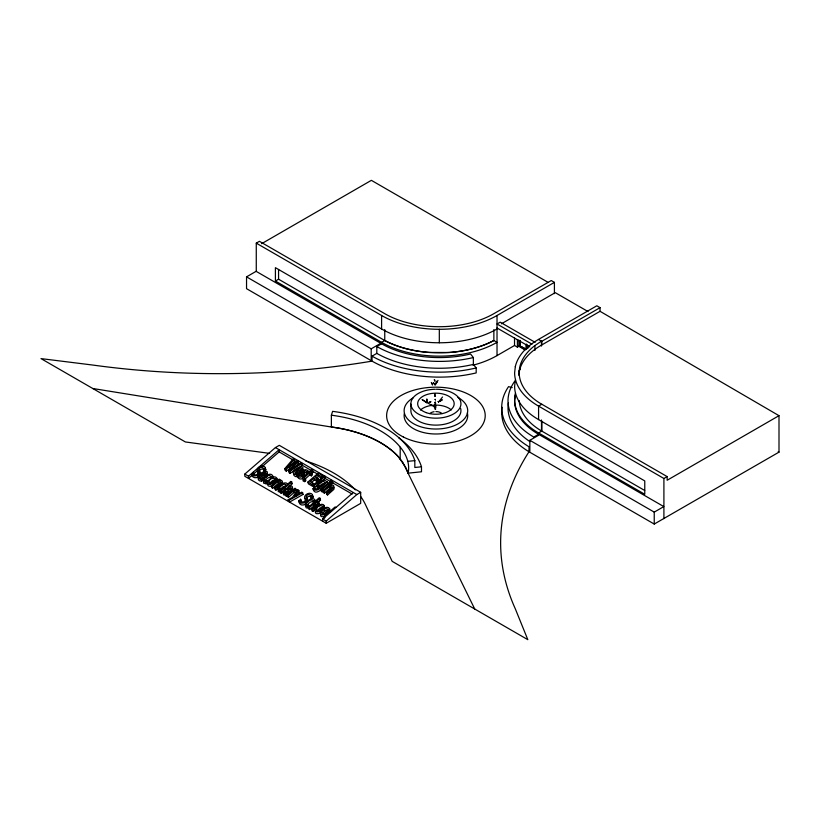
<?xml version="1.0" encoding="UTF-8"?>
<svg xmlns="http://www.w3.org/2000/svg" width="820" height="820" viewBox="0 0 820 820"><rect width="100%" height="100%" fill="white"/><g stroke="black" fill="none" stroke-linecap="round" stroke-linejoin="round"><path stroke-width="1.23" d="M426.871 399.186L426.841 402.62L426.83 399.186M299.361 475.836C295.385 471.726 305.132 480.171 301.452 472.761C302.108 468.948 308.904 468.261 308.463 473.171M253.862 475.374C251.709 467.01 254.887 480.315 258.372 472.463C254.774 469.142 260.586 464.673 263.958 466.303A4.838 3.382 -13.9 0 1 265.198 467.574L265.823 469.911L264.173 471.346C265.116 467.502 259.981 465.401 258.864 469.47L260.135 471.92C259.52 475.487 252.816 478.029 251.566 473.56C251.268 477.517 255.84 479.044 258.484 476.604M300.622 499.38C299.71 502.937 305.286 502.721 305.635 499.749C302.026 496.428 307.838 491.959 311.221 493.589A4.838 3.382 -13.9 0 1 312.451 494.86L313.086 497.197L311.426 498.632C312.369 494.778 307.244 492.676 306.116 496.746L307.387 499.206C306.772 502.773 300.079 505.315 298.818 500.835L300.55 499.339L300.991 501.973M313.875 503.449C314.521 498.744 309.714 499.206 307.674 502.168C303.103 505.561 312.051 504.607 307.941 506.37C298.839 505.386 315.341 492.615 315.351 502.168M259.315 471.285C259.53 468.466 264.716 468.097 264.173 471.346M515.319 366.622L514.622 372.782A81.672 47.15 0 0 0 538.576 406.125L663.903 478.48L667.152 476.604L667.152 480.253L779 415.678L779 452.138L654.237 524.052L529.843 452.24L529.843 440.309L539.416 434.784L663.81 506.596L654.237 512.121L529.843 440.309M515.319 380.101L514.622 386.251A81.672 47.15 0 0 0 538.576 419.604L644.766 480.909L644.766 494.286L538.576 432.97A81.672 47.15 0 0 1 514.622 399.627L515.319 393.467M515.319 394.789L514.622 400.949A81.672 47.15 0 0 0 538.576 434.292L533.789 437.06A89.236 51.516 0 0 1 514.693 381.29M302.969 480.069L303.185 481.022L304.691 481.627L305.88 480.602L305.43 478.777L304.159 477.701L309.263 473.099L310.893 474.042L311.344 475.866L312.44 474.913L311.989 473.099L310.36 472.156L312.604 470.208L311.713 469.696L309.468 471.643L308.873 471.295L307.777 472.248L308.381 472.586C307.613 473.632 299.177 478.521 304.24 479.803L305.43 478.777M293.857 474.216L293.909 475.385L295.354 476.512L297.219 476.727L296.768 474.903L298.203 473.663L298.654 475.487M305.45 505.93L306.219 507.826L308.392 508.185L307.941 506.37M430.726 401.728L428.993 402.435L430.838 401.861M302.016 473.97L302.713 476M260.432 474.493L259.479 471.715M307.695 501.778L307.192 499.657M267.73 484.066C267.135 487.623 272.424 486.239 273.849 484.589M315.29 511.526C314.695 515.083 319.984 513.699 321.409 512.049M320.538 514.55C319.79 517.574 324.279 517.082 325.714 515.718M317.217 487.326L317.658 489.017M278.216 490.216L278.246 491.631L281.178 491.959L280.378 492.656L281.27 493.168L283.084 491.59M321.85 514.663C322.947 512.49 325.93 509.271 328.543 510.573M331.372 415.197A100.081 57.779 0 0 1 398.725 445.342C405.603 452.947 410.226 462.623 408.155 473.119L402.753 462.295L398.715 457.16A100.757 58.169 0 0 0 331.372 427.015L331.372 415.197L332.602 411.353A107.194 61.889 0 0 1 414.828 460.635L414.828 467.482L421.49 466.805L421.49 471.777L408.073 473.171L474.729 609.014M283.289 493.127L283.566 494.808L285.698 495.003M258.525 477.937L258.3 479.782L259.735 480.92L261.611 481.125L263.046 479.884C263.066 477.189 256.199 478.029 260.903 474.411L264.553 476.512C275.838 464.54 248.163 476.851 261.16 479.31L262.595 478.07M257.828 470.803L258.31 473.304M305.081 498.078L305.563 500.589M263.558 480.93L263.589 483.123L266.223 483.841L267.699 482.56L267.197 480.715C263.22 482.16 264.122 477.65 266.828 476.676C269.688 472.832 271.154 478.788 272.722 476C270.231 469.901 257.531 481.504 265.772 482.027L267.197 480.715M259.735 478.296L261.354 476.225L260.903 474.411M442.523 397.013L438.495 402.097M329.712 511.967L330.091 510.153L329.404 509.363M264.829 481.166C265.813 479.146 270.579 475.087 271.676 478.695M306.998 505.509C308.258 503.572 311.221 500.446 313.619 502.096M316.735 511.229L320.005 507.99L322.649 507.17M304.179 477.055L304.558 476.41M435.092 384.887L436.886 382.417M435.041 384.949L438.013 380.408M302.764 471.848L303.174 469.327M295.538 473.427L296.963 471.818L296.512 470.003C293.632 471.428 295.149 474.872 298.152 473.632M276.412 482.201L277.355 480.192L276.606 478.88M323.962 509.661L324.915 507.652L324.156 506.34M318.795 486.936L321.788 484.056L324.771 483.431M279.825 489.786L283.002 486.742L285.678 485.922M298.808 490.452L294.462 496.295L301.678 492.113L302.601 492.646L303.051 494.46L289.521 502.086L289.07 500.272L288.127 499.728L292.33 497.443L297.855 489.899L298.808 490.452L299.259 492.266L296.358 496.161M434.877 381.413L434.897 380.08M269.442 483.308L273.08 480.151L275.745 480.089M304.609 479.526L309.714 474.923L309.263 473.099M294.288 465.729L286.252 471.08L285.227 470.485L284.776 468.671L293.396 458.605L294.359 459.159L294.81 460.983L289.173 467.451M294.359 459.159L287.113 467.482L297.178 460.789L298.121 461.332L290.792 469.727L300.95 462.962L301.862 463.495L302.313 465.319L290.126 473.314L289.081 472.709L288.63 470.895L295.846 462.582L285.801 469.265L284.776 468.671M294.503 467.82L298.572 463.156L298.121 461.332M422.269 399.709L435.051 407.284M435.02 407.468L434.446 407.765L434.928 407.202M266.551 476.943L267.812 475.057L267.156 473.427M281.69 485.112L282.808 483.554L282.346 482.191M318.621 506.432L319.738 504.874L319.277 503.511M303.759 473.437C306.413 470.229 308.125 477.353 306.434 471.561C304.896 469.153 301.637 472.351 304.169 474.011C303.841 476.912 298.367 478.849 297.434 475.303L298.91 474.021M302.16 472.535L300.612 473.929L296.963 471.818M244.821 474.073L275.438 447.566L279.302 445.332L360.687 492.318L360.687 503.367L326.216 523.273L244.821 476.287L244.821 474.073L248.511 476.205L248.511 478.408L258.075 470.126M248.511 476.205L279.118 449.688L279.118 451.902L262.861 465.985M265.383 468.087L263.651 469.491M280.86 483.144L278.554 483.175L272.712 488.228L271.83 487.715L271.379 485.891L279.189 479.126L280.081 479.638L279.21 480.387C286.754 479.013 277.642 488.033 275.52 488.289L275.971 490.104L278.503 487.91M272.712 488.228L272.26 486.403L278.103 481.35C284.724 480.223 275.92 487.059 274.628 487.777L275.079 489.591L275.971 490.104M300.612 473.929L300.161 472.105C311.446 460.143 283.771 472.443 296.768 474.903M280.378 492.656L279.928 490.831L280.727 490.145C272.865 490.965 283.648 479.925 287.215 483.636L287.43 484.343L290.813 481.401L291.705 481.914L292.156 483.738L284.899 490.022M281.27 493.168L280.819 491.344L291.705 481.914M291.51 489.273L288.927 488.474L288.476 486.66L289.808 485.501C297.004 486.649 287.994 492.943 285.924 494.296L286.375 496.11C287.184 493.937 295.671 491.067 292.228 487.941M306.608 472.566L308.023 471.346M286.375 496.11L285.493 495.608L285.042 493.783L285.872 493.066L283.115 492.984L282.674 491.733L285.616 488.843L287.984 488.546L290.188 489.335L291.09 488.412L290.608 487.121L288.476 486.66M311.559 473.324L313.055 472.033L312.604 470.208M310.893 474.042L311.989 473.099M296.348 492.543L294.052 492.543L288.507 497.34L287.615 496.828L287.164 495.013L294.985 488.248L295.866 488.751L294.708 489.765L297.414 489.653L298.295 491.723M288.507 497.34L288.056 495.526L293.601 490.719L296.358 491.077L297.732 489.888M307.92 482.027L312.307 484.558L312.758 486.383L308.371 483.851L307.92 482.027L318.334 473.007L322.721 475.538L323.172 477.363L321.942 478.429L318.488 476.43L318.037 474.616L315.188 477.086L318.406 478.941L318.857 480.766L317.617 481.832L314.398 479.966L313.947 478.152L310.083 481.504L313.537 483.492L313.988 485.317M311.497 482.478L314.398 479.966M316.582 478.08L318.488 476.43M317.617 481.832L317.176 480.007L318.406 478.941M312.307 484.558L313.537 483.492M321.942 478.429L321.491 476.604L322.721 475.538M317.34 485.102L314.624 487.459L313.732 486.947L313.281 485.122L324.166 475.692M314.624 487.459L314.173 485.635L325.058 476.205M312.984 488.74C314.654 486.311 317.422 491.805 319.677 487.316C312.01 487.9 322.475 477.301 325.93 481.043L327.344 481.965L327.795 483.779C325.314 485.122 315.188 498.181 312.984 488.74C317.863 493.988 323.767 483.523 327.344 481.965M320.066 482.744L325.509 478.029L324.617 477.517M306.393 503.388C304.486 505.386 300.048 506.063 299.269 502.66L301.002 501.153L300.55 499.339M312.635 495.372L310.903 496.766M324.771 489.56L322.168 491.815L321.276 491.303L320.825 489.478L328.646 482.713L329.527 483.226L329.978 485.04L326.503 488.054M329.886 481.545L331.249 480.366L332.264 480.94L332.715 482.765L331.352 483.943L330.337 483.359L329.886 481.545L330.901 482.129L331.352 483.943M322.168 491.815L321.717 489.991L329.527 483.226M330.901 482.129L332.264 480.94M332.5 487.992L330.183 488.023L324.351 493.076L323.459 492.564L323.018 490.739L330.829 483.974L331.71 484.487L330.849 485.235C338.393 483.861 329.281 492.881 327.149 493.138L327.6 494.952L333.832 489.396L334.304 487.295M324.351 493.076L323.9 491.252L329.732 486.198C336.364 485.071 327.559 491.908 326.268 492.625L326.719 494.439L327.6 494.952M313.424 501.625L314.901 500.343M317.791 504.464L315.485 504.495L309.642 509.548L308.761 509.035L308.31 507.221L319.195 497.791L320.087 498.304L320.528 500.118L318.17 502.168M309.642 509.548L309.191 507.734L315.034 502.68C321.655 501.553 312.851 508.39 311.559 509.097L312.01 510.911L312.902 511.424L316.284 508.502M320.087 498.304L316.141 501.717C323.685 500.333 314.572 509.363 312.451 509.609L312.902 511.424M313.291 505.11L315.106 503.541M324.648 518.209L324.197 516.395L335.083 506.965L335.974 507.477M322.649 521.223L322.649 519.009L353.266 492.492M326.216 523.273L326.216 521.069L356.833 494.552L360.687 492.318M422.259 399.668L426.718 402.794M285.452 492.184L288.671 491.703M323.88 510.798L324.822 510.163M262.359 475.354L264.347 474.257L266.018 474.329M534.927 350.437L534.927 345.538L541.466 341.161L541.466 346.06M288.63 470.895L289.685 471.5L301.862 463.495M439.715 401.482L442.113 399.914M302.949 478.173C300.663 480.202 297.076 478.501 297.434 475.303M303.595 472.258L304.148 471.92M501.42 323.787L555.242 292.648L588.012 311.538M256.27 271.42L256.27 243.14L259.427 241.316L384.754 313.67A77.162 44.546 0 0 0 493.865 313.67L551.255 280.542L554.412 282.367L554.412 293.642M261.641 243.683L371.368 180.338L547.944 282.275M246.543 276.863L256.117 271.328L380.767 343.303L371.193 348.828L246.543 276.863L246.543 288.681L371.193 360.646L371.193 348.828M275.407 281.034L278.564 279.21L384.754 340.515A80.626 46.545 0 0 0 429.352 352.436L449.278 352.508A80.298 46.361 0 0 0 493.865 340.515L497.022 342.34A81.621 47.119 0 0 1 381.597 342.34L275.407 281.034L275.407 267.668L381.597 328.974A81.621 47.119 0 0 0 497.022 328.974M493.865 329.579L493.865 340.515A80.626 46.545 0 0 1 439.315 352.795A80.298 46.361 0 0 1 384.754 340.515L381.597 342.34L381.597 343.775L376.81 346.542L376.81 353.389L372.024 356.157L372.024 361.128A96.012 55.432 0 0 0 476.184 372.915L476.184 367.944L473.365 364.398L473.365 357.54L470.547 353.994A81.621 47.119 0 0 1 381.597 343.775M256.27 243.14L381.597 315.495A81.621 47.119 0 0 0 497.022 315.495L554.412 282.367M472.996 365.197A81.621 47.119 0 0 0 497.022 355.603L514.529 345.486L517.399 347.147L519.316 346.04M519.675 340.71L519.675 345.814L526.563 349.238L526.563 344.133M515.308 366.632A81.672 47.15 0 0 1 538.504 339.439L596.816 305.778L600.045 307.664L600.045 311.313L779 415.678M538.504 339.449L541.794 341.304L600.045 307.664M518.834 375.252A76.106 43.942 0 0 1 541.794 344.943L600.045 311.313M667.152 476.604L541.825 404.25L538.576 406.125L538.576 419.604M439.551 401.308L442.072 399.873M289.07 500.272L302.601 492.646M298.972 470.27L301.924 470.147M263.353 473.745L264.265 473.386M432.632 384.744L431.371 382.479L432.529 384.826M267.699 482.56L266.264 482.724M262.441 479.946L263.046 479.884L262.543 478.039M408.155 461.301L414.828 460.635M269.657 453.378L185.381 441.959L41 358.606L92.968 365.074A546.304 315.403 0 0 0 372.024 361.128M92.793 388.506L331.372 427.015A100.081 57.779 0 0 1 398.725 457.16L405.859 467.656L408.063 473.16M512.233 387.604L508.554 386.63A98.523 56.877 0 0 0 529.002 446.777L529.002 451.748A452.763 261.395 0 0 0 515.308 608.819L527.813 639.661L392.175 561.351L365.494 504.689A123.277 71.176 0 0 0 360.79 496.633M541.825 404.25L541.507 404.106A77.777 44.905 0 0 1 534.927 345.538M519.214 400.621A77.756 44.895 0 0 0 541.518 430.941L644.704 490.483M435.317 405.203L435.738 405.541M433.257 383.155L434.723 383.985M778.2 451.666L779 452.138M535.132 342.329L500.2 322.168L497.022 324.002L531.985 344.154M497.022 327.99L529.802 346.88M519.675 345.814L526.081 349.515L526.081 344.41M520.341 346.635L525.466 349.597M524.995 349.873L518.834 346.317L518.834 340.044M275.438 447.566L356.833 494.552M331.7 482.18L332.715 482.765M279.118 451.902L317.853 474.257M324.494 478.091L352.159 494.07M318.037 474.616L321.491 476.604M313.055 472.033L312.164 471.52L311.713 469.696M329.087 484.528L329.978 485.04M309.714 474.923L311.344 475.866M313.947 478.152L317.176 480.007M296.512 470.003L300.161 472.105M313.281 485.122L314.173 485.635M320.825 489.478L321.717 489.991M323.018 490.739L323.9 491.252M326.268 492.625L327.149 493.138M291.264 483.226L292.156 483.738M319.646 499.605L320.528 500.118M311.426 498.632C311.979 495.372 306.782 495.751 306.567 498.57L306.731 499.001M302.129 493.927L303.051 494.46M261.354 476.225L264.091 477.804M271.379 485.891L272.26 486.403M274.628 487.777L275.52 488.289M279.928 490.831L280.819 491.344M285.042 493.783L285.924 494.296M287.164 495.013L288.056 495.526M308.31 507.221L309.191 507.734M311.559 509.097L312.451 509.609M324.197 516.395L325.089 516.907M322.649 519.009L326.216 521.069M314.398 500.743L315.054 501.389M272.599 476.686L273.173 477.814L272.722 476M303.769 474.452L304.62 475.825M433.575 382.632L433.995 383.575M434.231 379.691L434.569 380.511M313.086 497.197L312.902 496.674A4.838 3.382 -13.9 0 0 312.194 495.772M265.823 469.911L265.649 469.399A4.838 3.382 -13.9 0 0 265.352 468.917M329.732 486.198L330.183 488.023M314.357 487.551L314.808 489.376M315.034 502.68L315.485 504.495M304.24 470.844L304.691 472.668M304.24 479.803L304.691 481.627M298.818 500.835L299.269 502.66M289.685 471.5L290.126 473.314M293.601 490.719L294.052 492.543M285.801 469.265L286.252 471.08M288.127 499.728L288.579 501.543M278.103 481.35L278.554 483.175M265.772 482.027L266.223 483.841M261.16 479.31L261.611 481.125M253.359 472.094L253.81 473.909M663.903 478.48L663.903 518.588M654.237 512.121L654.237 524.052M541.825 421.367L541.825 431.094L538.576 432.97L538.576 434.292M541.794 341.304L541.794 344.943M541.507 420.014L541.507 430.951M528.008 345.661L528.008 348.213M527.045 344.779L527.045 348.551M520.157 340.433L520.157 345.538M517.399 339.613L517.399 347.147M514.529 337.963L514.529 345.486M497.022 315.495L497.022 355.603M439.315 329.302L439.315 342.78M436.527 381.269L436.527 382.684M436.25 382.058L436.25 382.909M410.892 404.096L410.892 411.056A25.03 14.452 0 0 0 438.228 425.057A25.03 14.452 0 0 0 460.635 408.391M400.191 447.218L400.191 459.046M384.754 329.579L384.754 340.515M381.597 315.495L381.597 328.974M278.564 269.483L278.564 279.21M518.947 371.101A81.672 47.15 0 0 1 520.167 369.164M476.184 367.944A96.012 55.432 0 0 1 372.024 356.157M473.365 364.398A89.247 51.527 0 0 1 376.81 353.389M473.365 357.54A89.247 51.527 0 0 1 376.81 346.542M529.002 451.748A98.523 56.877 0 0 1 502.106 407.294M529.853 441.56A89.236 51.516 0 0 1 508.431 402.804M398.715 437.788A114.072 65.856 0 0 1 421.49 466.805M305.542 460.86A123.277 71.176 0 0 1 355.337 489.899M467.349 412.86A31.795 18.358 0 0 1 436.599 433.995A31.795 18.358 0 0 1 404.311 413.628M420.455 410.031A18.265 10.547 0 0 1 451.266 409.918M429.823 413.608A7.031 4.059 0 0 1 434.098 411.712M435.912 411.578A7.031 4.059 0 0 1 442.011 413.608M457.908 397.413A31.795 18.358 0 0 1 458.872 423.366A31.795 18.358 0 0 1 413.915 423.919A31.795 18.358 0 0 1 412.962 397.966M436.322 389.254A25.03 14.452 0 0 1 457.57 410.953A25.03 14.452 0 0 1 414.397 411.097A25.03 14.452 0 0 1 435.235 389.264M435.164 403.686L435.676 403.788L435.164 403.686M279.231 488.341L280.01 489.294L281.834 489.181L286.344 485.286L286.077 484.661C283.546 482.847 280.481 486.393 279.231 488.341M434.672 401.38L434.672 401.38M432.683 400.17L432.683 400.17M435.471 402.231L434.713 402.548L435.471 402.231M435.123 399.371L435.461 399.873L435.123 399.371M276.904 478.367C276.084 481.719 269.38 487.131 267.146 482.867C268.007 479.526 274.618 474.165 276.904 478.367M324.464 505.827C323.633 509.179 316.94 514.591 314.706 510.317C315.567 506.985 322.178 501.625 324.464 505.827M329.702 508.851C328.881 512.213 322.188 517.615 319.943 513.351C320.815 510.009 327.426 504.648 329.702 508.851M435.03 408.924L435.645 408.965L435.03 408.924M266.049 473.283L264.696 475.139L261.918 473.529L264.809 472.299L266.049 473.283M301.657 468.876L300.315 470.741L297.527 469.132L300.417 467.902L301.657 468.876M275.458 478.89C266.705 491.159 267.279 474.79 275.458 478.89M323.018 506.35C314.265 518.619 314.839 502.25 323.018 506.35M328.256 509.374C319.513 521.643 320.077 505.274 328.256 509.374M435.943 406.976L435.246 406.874L435.943 406.976M318.344 485.122L318.621 486.26L320.763 486.383L325.048 482.662C323.469 479.526 319.513 483.4 318.344 485.122M431.638 405.408L431.105 405.531L431.638 405.408M435.246 394.01L434.651 394.174L435.246 394.01M435.389 395.988L434.569 395.937L435.389 395.988M284.468 490.913L284.294 491.795L285.667 492.328L289.132 490.237L286.703 489.601L284.468 490.913M438.72 401.708L438.177 401.544L438.72 401.708M435.348 404.967L434.59 405.295L435.348 404.967M403.378 437.019A49.302 28.464 0 0 0 484.261 421.213A49.302 28.464 0 0 0 420.117 388.68A49.302 28.464 0 0 0 403.378 437.019M426.195 412.634A18.265 10.547 0 0 0 454.167 404.106A18.265 10.547 0 0 0 427.384 394.389A18.265 10.547 0 0 0 426.195 412.634"/></g></svg>
